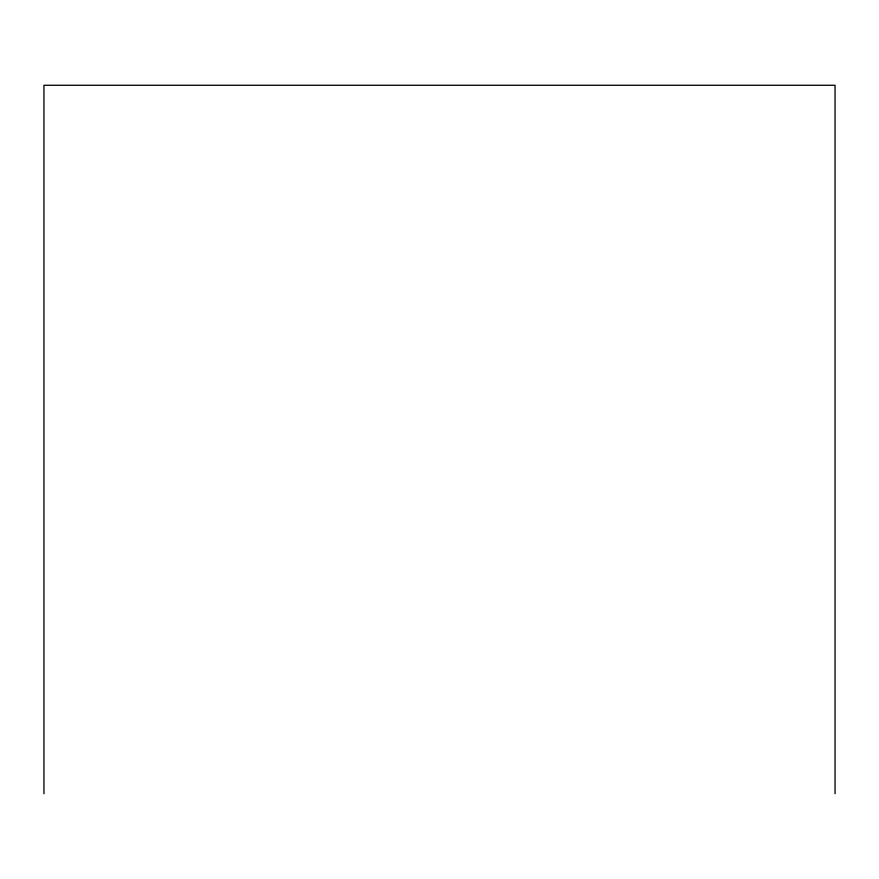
<?xml version="1.0" encoding="UTF-8"?>
<svg xmlns="http://www.w3.org/2000/svg" width="879" height="879" viewBox="0 0 879 879"><rect width="100%" height="100%" fill="white"/><g stroke="black" fill="none" stroke-linecap="round" stroke-linejoin="round"><path stroke-width="1.32" d="M835.05 793.726L835.05 85.274L43.95 85.274L43.95 793.726"/></g></svg>
